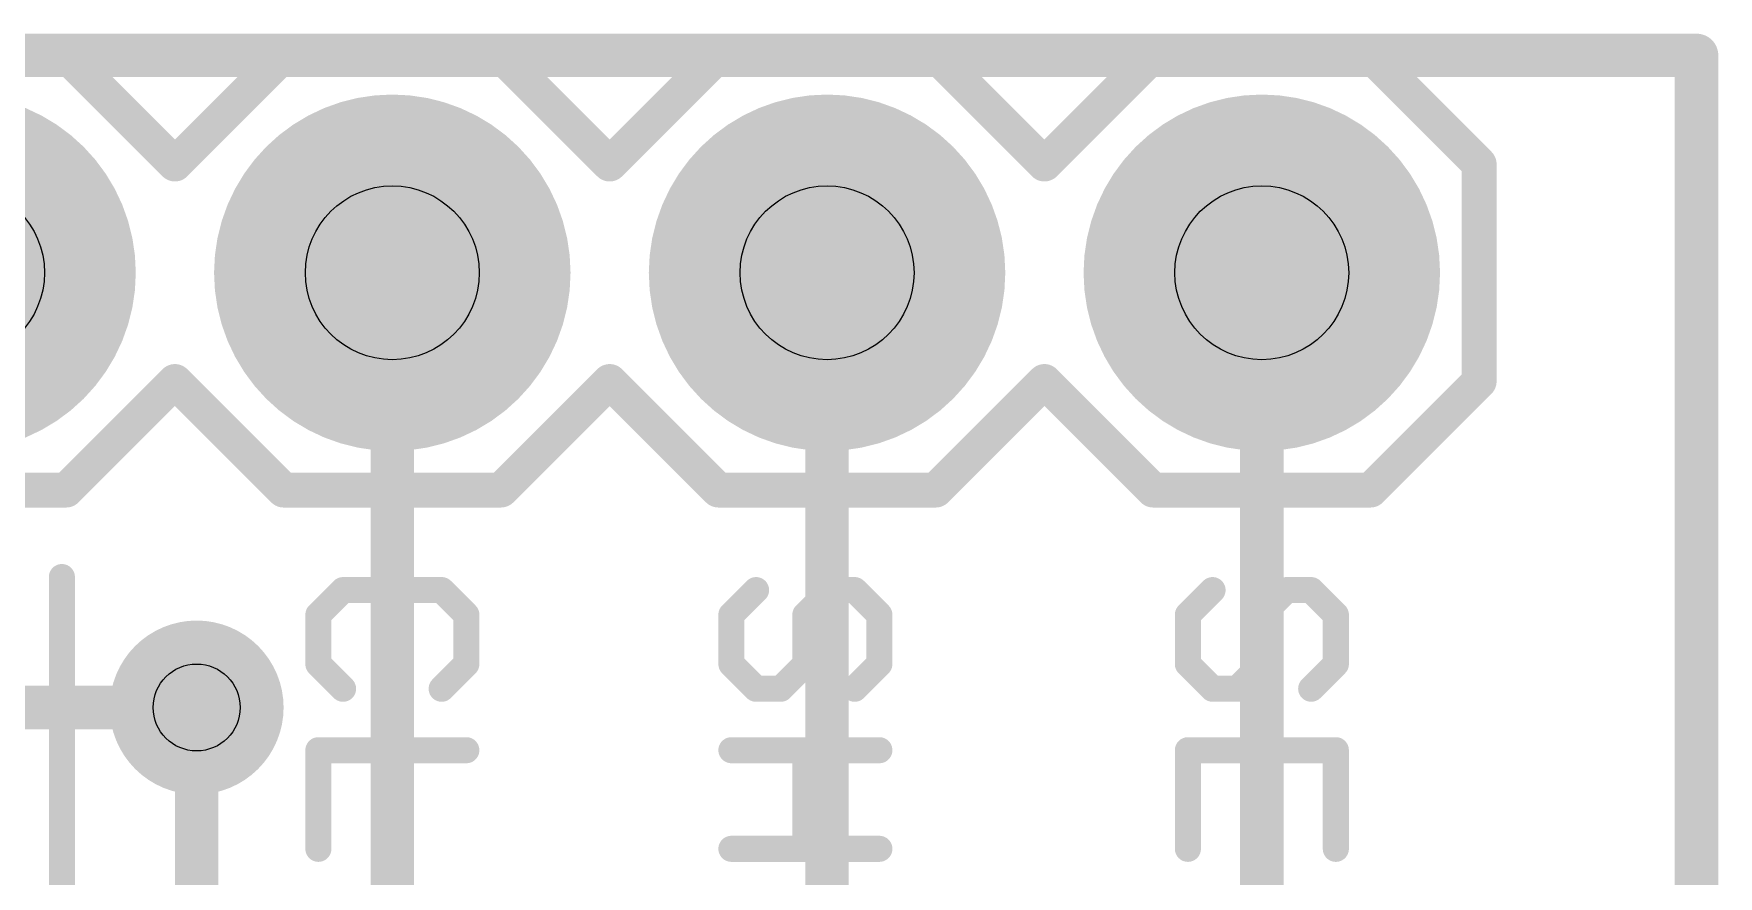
# Model space of a CAD drawing. Extents: x -32 to 75, y -18 to 32.
# Drawn here: x 10.6 to 20.45, y 25.68 to 30.61 of the extents above; entities that cross this region are included whole.
import ezdxf

# ---------------------------------------------------------------- set-up
doc = ezdxf.new("R2010")
doc.units = 0
for name, color, linetype in [('1', 12, 'CONTINUOUS'), ('16', 132, 'CONTINUOUS'), ('17', 110, 'CONTINUOUS'), ('18', 110, 'CONTINUOUS'), ('20', 53, 'CONTINUOUS'), ('21', 53, 'CONTINUOUS'), ('29', 253, 'CONTINUOUS'), ('30', 253, 'CONTINUOUS'), ('44', 253, 'CONTINUOUS'), ('51', 53, 'CONTINUOUS')]:
    doc.layers.add(name, color=color, linetype=linetype)

# ---------------------------------------------------------------- blocks, each defined once
blk = doc.blocks.new('RECT')
blk.add_solid([(-0.5, -0.5), (0.5, -0.5), (-0.5, 0.5), (0.5, 0.5)])
blk = doc.blocks.new('ROUNDP')
at = {"const_width": 0.5}
blk.add_lwpolyline([(0, -0.25, 1), (0, 0.25, 1), (0, -0.25)], format="xyb", dxfattribs=at)
blk = doc.blocks.new('ROUNDV')
at = {"const_width": 0.5}
blk.add_lwpolyline([(0, -0.25, 1), (0, 0.25, 1), (0, -0.25)], format="xyb", dxfattribs=at)

msp = doc.modelspace()

# ---------------------------------------------------------------- linework, layer by layer
at = {"layer": '1', "const_width": 0.254}
for points in [[(0, 30.48), (20.32, 30.48)], [(20.32, 30.48), (20.32, 0)], [(11.557, 26.67), (6.35, 26.67)]]:
    msp.add_lwpolyline(points, dxfattribs=at)
at = {"layer": '1', "const_width": 0.127}
for points in [[(20.3835, 30.48, 1), (20.2565, 30.48)], [(20.32, 30.4165, 1), (20.32, 30.5435)], [(11.557, 26.6065, 1), (11.557, 26.7335)]]:
    msp.add_lwpolyline(points, format="xyb", dxfattribs=at)
at = {"layer": '16', "const_width": 0.254}
for points in [[(0, 30.48), (20.32, 30.48)], [(20.32, 30.48), (20.32, 0)], [(12.7, 29.21), (12.7, 19.05)], [(15.24, 29.21), (15.24, 25.4)], [(17.78, 12.065), (17.78, 29.21)], [(11.557, 26.67), (11.557, 20.447)]]:
    msp.add_lwpolyline(points, dxfattribs=at)
at = {"layer": '16', "const_width": 0.127}
for points in [[(20.3835, 30.48, 1), (20.2565, 30.48)], [(20.32, 30.4165, 1), (20.32, 30.5435)], [(12.7635, 29.21, 1), (12.6365, 29.21)], [(15.3035, 29.21, 1), (15.1765, 29.21)], [(17.8435, 29.21, 1), (17.7165, 29.21)], [(11.6205, 26.67, 1), (11.4935, 26.67)]]:
    msp.add_lwpolyline(points, format="xyb", dxfattribs=at)
at = {"layer": '20', "const_width": 0.254}
for points in [[(20.32, 30.48), (0, 30.48)], [(20.32, 0), (20.32, 30.48)]]:
    msp.add_lwpolyline(points, dxfattribs=at)
at = {"layer": '20', "const_width": 0.127}
for points in [[(20.3835, 30.48, 1), (20.2565, 30.48)], [(20.32, 30.4165, 1), (20.32, 30.5435)]]:
    msp.add_lwpolyline(points, format="xyb", dxfattribs=at)
at = {"layer": '21'}
for points, const_width in [([(9.525, 30.48), (10.795, 30.48)], 0.2032), ([(10.795, 30.48), (11.43, 29.845)], 0.2032), ([(12.065, 30.48), (11.43, 29.845)], 0.2032), ([(12.065, 30.48), (13.335, 30.48)], 0.2032), ([(13.335, 30.48), (13.97, 29.845)], 0.2032), ([(13.97, 29.845), (14.605, 30.48)], 0.2032), ([(14.605, 30.48), (15.875, 30.48)], 0.2032), ([(15.875, 30.48), (16.51, 29.845)], 0.2032), ([(16.51, 29.845), (17.145, 30.48)], 0.2032), ([(17.145, 30.48), (18.415, 30.48)], 0.2032), ([(18.415, 30.48), (19.05, 29.845)], 0.2032), ([(19.05, 29.845), (19.05, 28.575)], 0.2032), ([(11.43, 28.575), (10.795, 27.94)], 0.2032), ([(11.43, 28.575), (12.065, 27.94)], 0.2032), ([(13.97, 28.575), (13.335, 27.94)], 0.2032), ([(14.605, 27.94), (13.97, 28.575)], 0.2032), ([(16.51, 28.575), (15.875, 27.94)], 0.2032), ([(17.145, 27.94), (16.51, 28.575)], 0.2032), ([(19.05, 28.575), (18.415, 27.94)], 0.2032), ([(10.795, 27.94), (9.525, 27.94)], 0.2032), ([(13.335, 27.94), (12.065, 27.94)], 0.2032), ([(15.875, 27.94), (14.605, 27.94)], 0.2032), ([(18.415, 27.94), (17.145, 27.94)], 0.2032), ([(10.7696, 27.432), (10.7696, 25.561)], 0.1524), ([(12.4123, 27.3558), (12.2682, 27.2117)], 0.1524), ([(12.9885, 27.3558), (12.4123, 27.3558)], 0.1524), ([(13.1325, 27.2117), (12.9885, 27.3558)], 0.1524), ([(14.6812, 27.2117), (14.8253, 27.3558)], 0.1524), ([(15.2574, 27.3558), (15.1134, 27.2117)], 0.1524), ([(15.4015, 27.3558), (15.2574, 27.3558)], 0.1524), ([(15.5455, 27.2117), (15.4015, 27.3558)], 0.1524), ([(17.3482, 27.2117), (17.4923, 27.3558)], 0.1524), ([(17.9244, 27.3558), (17.7804, 27.2117)], 0.1524), ([(18.0685, 27.3558), (17.9244, 27.3558)], 0.1524), ([(18.2125, 27.2117), (18.0685, 27.3558)], 0.1524), ([(12.2682, 27.2117), (12.2682, 26.9236)], 0.1524), ([(13.1325, 26.9236), (13.1325, 27.2117)], 0.1524), ([(14.6812, 26.9236), (14.6812, 27.2117)], 0.1524), ([(15.1134, 27.2117), (15.1134, 26.9236)], 0.1524), ([(15.5455, 26.9236), (15.5455, 27.2117)], 0.1524), ([(17.3482, 26.9236), (17.3482, 27.2117)], 0.1524), ([(17.7804, 27.2117), (17.7804, 26.9236)], 0.1524), ([(18.2125, 26.9236), (18.2125, 27.2117)], 0.1524), ([(12.2682, 26.9236), (12.4123, 26.7796)], 0.1524), ([(12.9885, 26.7796), (13.1325, 26.9236)], 0.1524), ([(14.8253, 26.7796), (14.6812, 26.9236)], 0.1524), ([(15.1134, 26.9236), (14.9693, 26.7796)], 0.1524), ([(15.4015, 26.7796), (15.5455, 26.9236)], 0.1524), ([(17.4923, 26.7796), (17.3482, 26.9236)], 0.1524), ([(17.7804, 26.9236), (17.6363, 26.7796)], 0.1524), ([(18.0685, 26.7796), (18.2125, 26.9236)], 0.1524), ([(14.9693, 26.7796), (14.8253, 26.7796)], 0.1524), ([(17.6363, 26.7796), (17.4923, 26.7796)], 0.1524), ([(13.1325, 26.4203), (12.2682, 26.4203)], 0.1524), ([(12.2682, 26.4203), (12.2682, 25.8441)], 0.1524), ([(14.6812, 26.4203), (15.5455, 26.4203)], 0.1524), ([(15.1134, 26.4203), (15.1134, 25.8441)], 0.1524), ([(18.2125, 26.4203), (17.3482, 26.4203)], 0.1524), ([(17.3482, 26.4203), (17.3482, 25.8441)], 0.1524), ([(17.7804, 26.4203), (17.7804, 26.1322)], 0.1524), ([(18.2125, 25.8441), (18.2125, 26.4203)], 0.1524), ([(15.5455, 25.8441), (14.6812, 25.8441)], 0.1524)]:
    msp.add_lwpolyline(points, dxfattribs=dict(at, const_width=const_width))
for points, const_width in [([(10.8309, 30.5159, 1), (10.7591, 30.4441)], 0.1016), ([(10.795, 30.4292, 1), (10.795, 30.5308)], 0.1016), ([(12.065, 30.5308, 1), (12.065, 30.4292)], 0.1016), ([(12.1009, 30.4441, 1), (12.0291, 30.5159)], 0.1016), ([(13.3709, 30.5159, 1), (13.2991, 30.4441)], 0.1016), ([(13.335, 30.4292, 1), (13.335, 30.5308)], 0.1016), ([(14.605, 30.5308, 1), (14.605, 30.4292)], 0.1016), ([(14.6409, 30.4441, 1), (14.5691, 30.5159)], 0.1016), ([(15.9109, 30.5159, 1), (15.8391, 30.4441)], 0.1016), ([(15.875, 30.4292, 1), (15.875, 30.5308)], 0.1016), ([(17.145, 30.5308, 1), (17.145, 30.4292)], 0.1016), ([(17.1809, 30.4441, 1), (17.1091, 30.5159)], 0.1016), ([(18.4509, 30.5159, 1), (18.3791, 30.4441)], 0.1016), ([(18.415, 30.4292, 1), (18.415, 30.5308)], 0.1016), ([(11.3941, 29.8809, 1), (11.4659, 29.8091)], 0.1016), ([(11.3941, 29.8091, 1), (11.4659, 29.8809)], 0.1016), ([(13.9341, 29.8809, 1), (14.0059, 29.8091)], 0.1016), ([(13.9341, 29.8091, 1), (14.0059, 29.8809)], 0.1016), ([(16.4741, 29.8809, 1), (16.5459, 29.8091)], 0.1016), ([(16.4741, 29.8091, 1), (16.5459, 29.8809)], 0.1016), ([(19.1008, 29.845, 1), (18.9992, 29.845)], 0.1016), ([(19.0141, 29.8091, 1), (19.0859, 29.8809)], 0.1016), ([(11.4659, 28.6109, 1), (11.3941, 28.5391)], 0.1016), ([(11.4659, 28.5391, 1), (11.3941, 28.6109)], 0.1016), ([(14.0059, 28.6109, 1), (13.9341, 28.5391)], 0.1016), ([(14.0059, 28.5391, 1), (13.9341, 28.6109)], 0.1016), ([(16.5459, 28.6109, 1), (16.4741, 28.5391)], 0.1016), ([(16.5459, 28.5391, 1), (16.4741, 28.6109)], 0.1016), ([(19.0859, 28.5391, 1), (19.0141, 28.6109)], 0.1016), ([(18.9992, 28.575, 1), (19.1008, 28.575)], 0.1016), ([(10.7591, 27.9759, 1), (10.8309, 27.9041)], 0.1016), ([(10.795, 27.8892, 1), (10.795, 27.9908)], 0.1016), ([(12.065, 27.9908, 1), (12.065, 27.8892)], 0.1016), ([(12.0291, 27.9041, 1), (12.1009, 27.9759)], 0.1016), ([(13.2991, 27.9759, 1), (13.3709, 27.9041)], 0.1016), ([(13.335, 27.8892, 1), (13.335, 27.9908)], 0.1016), ([(14.605, 27.9908, 1), (14.605, 27.8892)], 0.1016), ([(14.5691, 27.9041, 1), (14.6409, 27.9759)], 0.1016), ([(15.8391, 27.9759, 1), (15.9109, 27.9041)], 0.1016), ([(15.875, 27.8892, 1), (15.875, 27.9908)], 0.1016), ([(17.145, 27.9908, 1), (17.145, 27.8892)], 0.1016), ([(17.1091, 27.9041, 1), (17.1809, 27.9759)], 0.1016), ([(18.3791, 27.9759, 1), (18.4509, 27.9041)], 0.1016), ([(18.415, 27.8892, 1), (18.415, 27.9908)], 0.1016), ([(10.8077, 27.432, 1), (10.7315, 27.432)], 0.0762), ([(12.4123, 27.3939, 1), (12.4123, 27.3177)], 0.0762), ([(12.4392, 27.3289, 1), (12.3853, 27.3827)], 0.0762), ([(13.0154, 27.3827, 1), (12.9615, 27.3289)], 0.0762), ([(12.9885, 27.3177, 1), (12.9885, 27.3939)], 0.0762), ([(14.8522, 27.3289, 1), (14.7983, 27.3827)], 0.0762), ([(15.2574, 27.3939, 1), (15.2574, 27.3177)], 0.0762), ([(15.2844, 27.3289, 1), (15.2305, 27.3827)], 0.0762), ([(15.4284, 27.3827, 1), (15.3745, 27.3289)], 0.0762), ([(15.4015, 27.3177, 1), (15.4015, 27.3939)], 0.0762), ([(17.5192, 27.3289, 1), (17.4653, 27.3827)], 0.0762), ([(17.9244, 27.3939, 1), (17.9244, 27.3177)], 0.0762), ([(17.9514, 27.3289, 1), (17.8975, 27.3827)], 0.0762), ([(18.0954, 27.3827, 1), (18.0415, 27.3289)], 0.0762), ([(18.0685, 27.3177, 1), (18.0685, 27.3939)], 0.0762), ([(12.3063, 27.2117, 1), (12.2301, 27.2117)], 0.0762), ([(12.2413, 27.2387, 1), (12.2951, 27.1848)], 0.0762), ([(13.1706, 27.2117, 1), (13.0944, 27.2117)], 0.0762), ([(13.1056, 27.1848, 1), (13.1595, 27.2387)], 0.0762), ([(14.7193, 27.2117, 1), (14.6431, 27.2117)], 0.0762), ([(14.6543, 27.2387, 1), (14.7081, 27.1848)], 0.0762), ([(15.0864, 27.2387, 1), (15.1403, 27.1848)], 0.0762), ([(15.1515, 27.2117, 1), (15.0753, 27.2117)], 0.0762), ([(15.5836, 27.2117, 1), (15.5074, 27.2117)], 0.0762), ([(15.5186, 27.1848, 1), (15.5725, 27.2387)], 0.0762), ([(17.3863, 27.2117, 1), (17.3101, 27.2117)], 0.0762), ([(17.3213, 27.2387, 1), (17.3751, 27.1848)], 0.0762), ([(17.7534, 27.2387, 1), (17.8073, 27.1848)], 0.0762), ([(17.8185, 27.2117, 1), (17.7423, 27.2117)], 0.0762), ([(18.2506, 27.2117, 1), (18.1744, 27.2117)], 0.0762), ([(18.1856, 27.1848, 1), (18.2395, 27.2387)], 0.0762), ([(12.2951, 26.9506, 1), (12.2413, 26.8967)], 0.0762), ([(13.1595, 26.8967, 1), (13.1056, 26.9506)], 0.0762), ([(14.7081, 26.9506, 1), (14.6543, 26.8967)], 0.0762), ([(15.1403, 26.8967, 1), (15.0864, 26.9506)], 0.0762), ([(15.5725, 26.8967, 1), (15.5186, 26.9506)], 0.0762), ([(17.3751, 26.9506, 1), (17.3213, 26.8967)], 0.0762), ([(17.8073, 26.8967, 1), (17.7534, 26.9506)], 0.0762), ([(18.2395, 26.8967, 1), (18.1856, 26.9506)], 0.0762), ([(12.2301, 26.9236, 1), (12.3063, 26.9236)], 0.0762), ([(13.0944, 26.9236, 1), (13.1706, 26.9236)], 0.0762), ([(14.6431, 26.9236, 1), (14.7193, 26.9236)], 0.0762), ([(15.0753, 26.9236, 1), (15.1515, 26.9236)], 0.0762), ([(15.5074, 26.9236, 1), (15.5836, 26.9236)], 0.0762), ([(17.3101, 26.9236, 1), (17.3863, 26.9236)], 0.0762), ([(17.7423, 26.9236, 1), (17.8185, 26.9236)], 0.0762), ([(18.1744, 26.9236, 1), (18.2506, 26.9236)], 0.0762), ([(12.3853, 26.7526, 1), (12.4392, 26.8065)], 0.0762), ([(12.9615, 26.8065, 1), (13.0154, 26.7526)], 0.0762), ([(14.8253, 26.8177, 1), (14.8253, 26.7415)], 0.0762), ([(14.7983, 26.7526, 1), (14.8522, 26.8065)], 0.0762), ([(14.9424, 26.8065, 1), (14.9963, 26.7526)], 0.0762), ([(14.9693, 26.7415, 1), (14.9693, 26.8177)], 0.0762), ([(15.3745, 26.8065, 1), (15.4284, 26.7526)], 0.0762), ([(17.4923, 26.8177, 1), (17.4923, 26.7415)], 0.0762), ([(17.4653, 26.7526, 1), (17.5192, 26.8065)], 0.0762), ([(17.6094, 26.8065, 1), (17.6633, 26.7526)], 0.0762), ([(17.6363, 26.7415, 1), (17.6363, 26.8177)], 0.0762), ([(18.0415, 26.8065, 1), (18.0954, 26.7526)], 0.0762), ([(12.2682, 26.4584, 1), (12.2682, 26.3822)], 0.0762), ([(12.3063, 26.4203, 1), (12.2301, 26.4203)], 0.0762), ([(13.1325, 26.3822, 1), (13.1325, 26.4584)], 0.0762), ([(14.6812, 26.4584, 1), (14.6812, 26.3822)], 0.0762), ([(15.1515, 26.4203, 1), (15.0753, 26.4203)], 0.0762), ([(15.5455, 26.3822, 1), (15.5455, 26.4584)], 0.0762), ([(17.3482, 26.4584, 1), (17.3482, 26.3822)], 0.0762), ([(17.3863, 26.4203, 1), (17.3101, 26.4203)], 0.0762), ([(17.8185, 26.4203, 1), (17.7423, 26.4203)], 0.0762), ([(18.2506, 26.4203, 1), (18.1744, 26.4203)], 0.0762), ([(18.2125, 26.3822, 1), (18.2125, 26.4584)], 0.0762), ([(17.7423, 26.1322, 1), (17.8185, 26.1322)], 0.0762), ([(14.6812, 25.8822, 1), (14.6812, 25.806)], 0.0762), ([(15.5455, 25.806, 1), (15.5455, 25.8822)], 0.0762), ([(12.2301, 25.8441, 1), (12.3063, 25.8441)], 0.0762), ([(15.0753, 25.8441, 1), (15.1515, 25.8441)], 0.0762), ([(17.3101, 25.8441, 1), (17.3863, 25.8441)], 0.0762), ([(18.1744, 25.8441, 1), (18.2506, 25.8441)], 0.0762)]:
    msp.add_lwpolyline(points, format="xyb", dxfattribs=dict(at, const_width=const_width))
at = {"layer": '44'}
for centre, radius in [((10.16, 29.21), 0.508), ((12.7, 29.21), 0.508), ((15.24, 29.21), 0.508), ((17.78, 29.21), 0.508), ((11.557, 26.67), 0.254)]:
    msp.add_circle(centre, radius, dxfattribs=at)

# ---------------------------------------------------------------- block references
at = {"layer": '17', "xscale": 1.8796, "yscale": 1.8796, "rotation": 90}
for p in [(10.16, 29.21), (10.16, 29.21), (12.7, 29.21), (12.7, 29.21), (15.24, 29.21), (15.24, 29.21), (17.78, 29.21), (17.78, 29.21)]:
    msp.add_blockref('ROUNDP', p, dxfattribs=at)
at = {"layer": '18', "xscale": 1.016, "yscale": 1.016}
msp.add_blockref('ROUNDV', (11.557, 26.67), dxfattribs=at)
msp.add_blockref('ROUNDV', (11.557, 26.67), dxfattribs=at)
at = {"layer": '29', "xscale": 2.0828, "yscale": 2.0828, "rotation": 90}
for p in [(10.16, 29.21), (12.7, 29.21), (15.24, 29.21), (17.78, 29.21)]:
    msp.add_blockref('ROUNDP', p, dxfattribs=at)
at = {"layer": '30', "xscale": 2.0828, "yscale": 2.0828, "rotation": 90}
for p in [(10.16, 29.21), (12.7, 29.21), (15.24, 29.21), (17.78, 29.21)]:
    msp.add_blockref('ROUNDP', p, dxfattribs=at)
at = {"layer": '51', "xscale": 0.508, "yscale": 0.508}
for p in [(12.7, 29.21), (15.24, 29.21), (17.78, 29.21)]:
    msp.add_blockref('RECT', p, dxfattribs=at)

doc.saveas('drawing.dxf')
